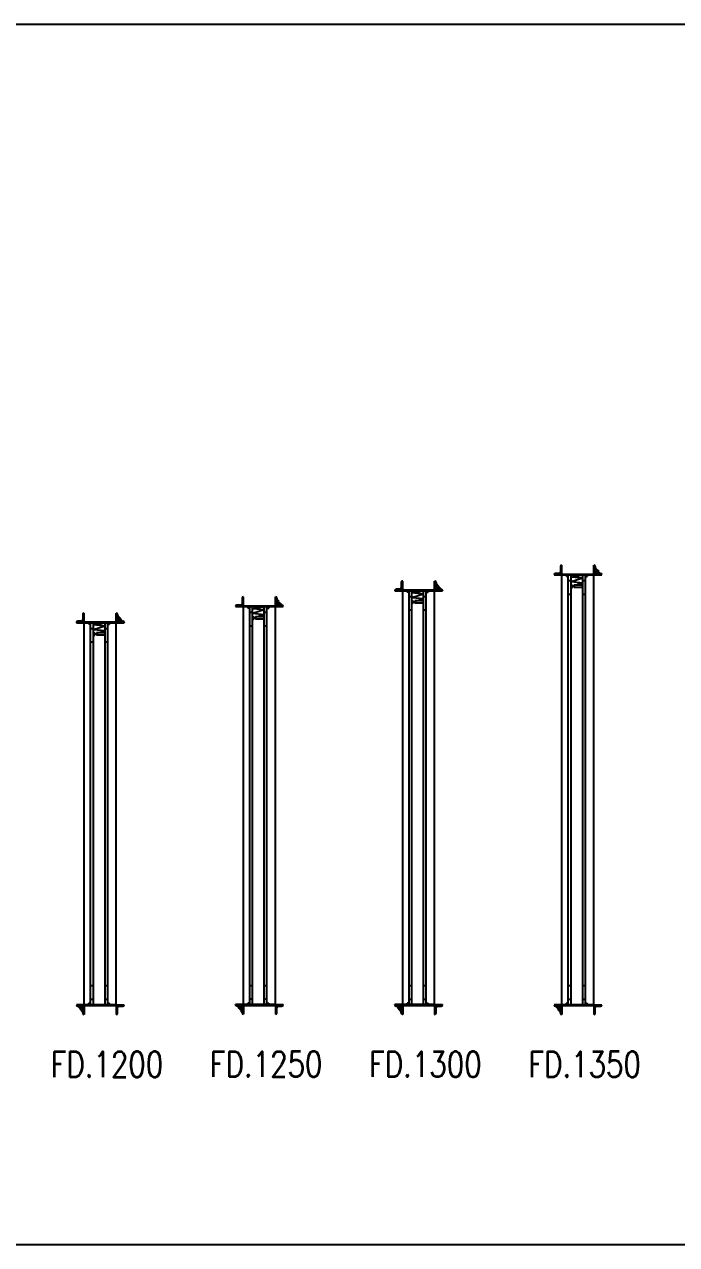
# Model space of a CAD drawing. Extents: x 462150 to 608263, y 35809 to 85242.
# Drawn here: x 493884 to 495932, y 71739 to 75572 of the extents above; entities that cross this region are included whole.
import ezdxf

# ---------------------------------------------------------------- set-up
doc = ezdxf.new("R2010")
doc.units = 0
doc.header["$LTSCALE"] = 500
doc.header["$MEASUREMENT"] = 0
doc.layers.add('AC-FD.', color=241, linetype='Continuous')
doc.layers.add('AC-TEXT', color=7, linetype='Continuous')
doc.styles.add('ROMANS', font='romans.shx', dxfattribs={"width": 0.8, "height": 100})
pattern_1 = [(315, (21194.38208572974, -103490.3835309405), (2.166381069811726, 2.166381069811724), [])]
pattern_2 = [(225, (-177025.4005337946, 117432.7646423822), (-1.171976644324376, 1.171976644324376), [])]
pattern_3 = [(315, (177025.4005337946, 117432.7646423822), (1.171976644324376, 1.171976644324376), [])]

# ---------------------------------------------------------------- blocks, each defined once
blk = doc.blocks.new('FD1200')
h = blk.add_hatch()
h.set_pattern_fill('ANSI31', color=256, scale=13.25940212150434, angle=89.99999999999999, style=0)
h.set_pattern_definition([(45, (177025.4005337946, -116232.7646423823), (1.171976644324376, -1.171976644324376), [])])
edge = h.paths.add_edge_path()
edge.add_arc((-70.76650232222164, 1200.476970988617), 4.162597851494696, 450, 540, ccw=False)
edge.add_line((-50.01961132205906, 1199.999999999985), (-74.92910017370014, 1199.999999999971))
edge.add_line((-58.8217605064856, 1204.639568840081), (-70.76650232222164, 1204.639568840081))
edge.add_line((-74.92910017370014, 1200.476970988617), (-74.92910017370014, 1199.999999999971))
edge.add_line((-50.01959381491179, 1199.999999999971), (-50.01959381491179, 1230.515708706749))
edge.add_line((-54.65916265494889, 1226.380527991263), (-54.65916265494889, 1208.802166691559))
edge.add_arc((-58.8217605064856, 1208.802166691559), 4.162597851494696, 270, 360, ccw=False)
edge.add_arc((-50.49656480352861, 1226.380527991321), 4.162597851494696, 450, 540, ccw=False)
h = blk.add_hatch()
h.set_pattern_fill('ANSI31', color=256, scale=13.25940212150434, angle=89.99999999999999, style=0)
h.set_pattern_definition([(135, (-177025.4005337946, -116232.7646423823), (-1.171976644324376, -1.171976644324376), [])])
edge = h.paths.add_edge_path()
edge.add_arc((70.76650232216343, 1200.476970988617), 4.162597851494696, 0, 90)
edge.add_line((50.01961132200086, 1199.999999999985), (74.92910017364191, 1199.999999999971))
edge.add_line((58.82176050642738, 1204.639568840081), (70.76650232216343, 1204.639568840081))
edge.add_line((74.92910017364191, 1200.476970988617), (74.92910017364191, 1199.999999999971))
edge.add_line((50.01959381485359, 1199.999999999971), (50.01959381485359, 1230.515708706749))
edge.add_line((54.65916265489068, 1226.380527991263), (54.65916265489068, 1208.802166691559))
edge.add_arc((58.82176050642738, 1208.802166691559), 4.162597851494696, 180, 270)
edge.add_arc((50.49656480347039, 1226.380527991321), 4.162597851494696, 0, 90)
h = blk.add_hatch()
h.set_pattern_fill('ANSI31', color=256, scale=24.50980392156863, angle=-90.00000000000001, style=0)
h.set_pattern_definition([(45, (21194.38208572974, 104690.3835309405), (2.166381069811726, -2.166381069811724), [])])
h.paths.add_polyline_path([(50.01959381485359, 1202.450980392197), (50.01961132200086, 1199.999999999985), (-48.01957534020765, 1199.999999999985), (-48.01959381491179, 1202.450980392197)])
h = blk.add_hatch()
h.set_pattern_fill('ANSI31', color=256, scale=13.25940212150434, angle=89.99999999999999, style=0)
h.set_pattern_definition(pattern_3)
edge = h.paths.add_edge_path()
edge.add_arc((-70.76650232222164, -0.4769709886750207), 4.162597851494696, -180, -90)
edge.add_line((-50.01961132205906, -4.36557e-11), (-74.92910017370014, -2.91038e-11))
edge.add_line((-58.8217605064856, -4.639568840138963), (-70.76650232222164, -4.639568840138963))
edge.add_line((-74.92910017370014, -0.4769709886750207), (-74.92910017370014, -2.910377494558247e-11))
edge.add_line((-50.01959381491179, -2.91038e-11), (-50.01959381491179, -30.51570870680734))
edge.add_line((-54.65916265494889, -26.38052799132129), (-54.65916265494889, -8.802166691617458))
edge.add_arc((-58.8217605064856, -8.802166691617456), 4.162597851494696, 0, 90)
edge.add_arc((-50.49656480352861, -26.3805279913795), 4.162597851494696, -180, -90)
h = blk.add_hatch()
h.set_pattern_fill('ANSI31', color=256, scale=24.50980392156863, angle=-90.00000000000001, style=0)
h.set_pattern_definition(pattern_1)
h.paths.add_polyline_path([(50.01959381485359, -2.450980392226483), (50.01961132200086, -1.45519e-11), (-48.01957534020765, -1.45519e-11), (-48.01959381491179, -2.450980392226483)])
h = blk.add_hatch()
h.set_pattern_fill('ANSI31', color=256, scale=13.25940212150434, angle=89.99999999999999, style=0)
h.set_pattern_definition(pattern_2)
edge = h.paths.add_edge_path()
edge.add_arc((70.76650232216343, -0.4769709886750207), 4.162597851494696, 270, 360, ccw=False)
edge.add_line((50.01961132200086, -4.36557e-11), (74.92910017364191, -2.91038e-11))
edge.add_line((58.82176050642738, -4.639568840138963), (70.76650232216343, -4.639568840138963))
edge.add_line((74.92910017364191, -0.4769709886750207), (74.92910017364191, -2.910377494558247e-11))
edge.add_line((50.01959381485359, -2.91038e-11), (50.01959381485359, -30.51570870680734))
edge.add_line((54.65916265489068, -26.38052799132129), (54.65916265489068, -8.802166691617458))
edge.add_arc((58.82176050642738, -8.802166691617456), 4.162597851494696, 90, 180, ccw=False)
edge.add_arc((50.49656480347039, -26.3805279913795), 4.162597851494696, 270, 360, ccw=False)
for p, q in [((-50.01959381491179, 1230.543125842785), (-50.49656480344129, 1230.543125842785)), ((-50.01959381491179, 1199.999999999971), (-50.01959381491179, 1230.515708706749)), ((50.01959381485359, 1230.543125842785), (50.49656480341218, 1230.543125842785)), ((50.01959381485359, 1199.999999999971), (50.01959381485359, 1230.515708706749)), ((-74.92910017370014, 1200.476970988617), (-74.92910017370014, 1199.999999999971)), ((-74.92910017372924, 1200.000000000073), (50.01961132322321, 1199.999822073572)), ((-50.01959381491179, 1199.999999999971), (-74.92910017370014, 1199.999999999971)), ((-58.8217605064856, 1204.639568840081), (-70.76650232222164, 1204.639568840081)), ((-54.65916265494889, 1226.380527991263), (-54.65916265494889, 1208.802166691559)), ((-50.01959381491179, 1202.450980392183), (50.01959381485359, 1202.450980392197)), ((-50.01959381491179, 1202.450980392197), (-50.01957534020767, 1199.999999999971)), ((-50.01959381491179, 1200.000000000029), (-50.01959381491179, 1202.450980392226)), ((-50.01959381491179, -2.91038e-11), (-50.01959381491179, 1199.999999999971)), ((-36.11565319943475, 1200.000000000058), (-36.11565319943475, 1195.316626425978)), ((-30.17899491707794, 1195.316626425978), (-36.11565319943475, 1195.316626425978)), ((-30.17899491707794, -2.91038e-11), (-30.17899491707794, 1199.999999999971)), ((-21.60491200257093, -2.91038e-11), (-21.60491200257093, 1199.999999999971)), ((-21.60491200257093, 1193.074722644989), (15.0722191510722, 1199.999999999971)), ((15.0722191510722, 1189.449361135848), (-21.60491200257093, 1193.074722644989)), ((15.0722191510722, 1189.449361135848), (-21.60491200257093, 1178.041798533391)), ((15.07221915101399, -2.91038e-11), (15.0722191510722, 1199.999999999971)), ((23.64630206563743, -2.91038e-11), (23.64630206563743, 1199.999999999971)), ((23.64630206563743, 1195.316626425978), (29.58296034802334, 1195.316626425978)), ((29.58296034802334, 1200.000000000058), (29.58296034802334, 1195.316626425978)), ((50.01959381485359, 1202.450980392197), (50.01961132200086, 1199.999999999971)), ((50.01959381485359, -2.91038e-11), (50.01959381485359, 1199.999999999971)), ((50.01961132200086, 1199.999999999985), (74.92910017364191, 1199.999999999971)), ((54.65916265489068, 1226.380527991263), (54.65916265489068, 1208.802166691559)), ((58.82176050642738, 1204.639568840081), (70.76650232216343, 1204.639568840081)), ((74.92910017364191, 1200.476970988617), (74.92910017364191, 1199.999999999971)), ((-30.17899491707794, 1182.462658472534), (-21.60491200257093, 1182.462658472534)), ((15.0722191510722, 1174.41643702425), (-21.60491200257093, 1178.041798533391)), ((-21.60491200257093, 1167.95733956591), (-17.28810472774785, 1167.95733956591)), ((-21.60491200257093, 1160.900566325959), (-17.28810472774785, 1160.900566325959)), ((15.0722191510722, 1174.41643702425), (-17.28810472774785, 1164.428952945935)), ((-17.28810472774785, 1167.95733956591), (-17.28810472774785, 1160.900566325959)), ((-12.19224223977653, 1164.428952945935), (-17.28810472774785, 1164.428952945935)), ((15.0722191510722, 1167.957339565895), (-12.19224223977653, 1167.95733956591)), ((-12.19224223977653, 1167.95733956591), (-12.19224223974743, 1160.900566325959)), ((15.0722191510722, 1160.900566325959), (-12.19224223974743, 1160.900566325959)), ((15.07221915101399, 1182.462658472534), (23.64630206563743, 1182.462658472534)), ((-30.17899491707794, 1139.711825435777), (-21.60491200257093, 1139.711825435777)), ((15.07221915101399, 1139.711825435777), (23.64630206563743, 1139.711825435777)), ((-30.17899491707794, 60.28817456416437), (-21.60491200257093, 60.28817456416437)), ((15.07221915101399, 60.28817456416437), (23.64630206563743, 60.28817456416437)), ((50.01959381488268, 0), (-50.01959381491179, 0)), ((-36.11565319943475, -1.164153e-10), (-36.11565319943475, 4.683373573978316)), ((-30.17899491707794, 4.683373573978316), (-36.11565319943475, 4.683373573978316)), ((-30.17899491707794, 17.53734152742254), (-21.60491200257093, 17.53734152742254)), ((15.07221915101399, 17.53734152742254), (23.64630206563743, 17.53734152742254)), ((23.64630206563743, 4.683373573978316), (29.58296034802334, 4.683373573978316)), ((29.58296034802334, -1.164153e-10), (29.58296034802334, 4.683373573978316)), ((-74.92910017370014, -0.4769709886750207), (-74.92910017370014, -2.91038e-11)), ((-50.01959381491179, -2.91038e-11), (-74.92910017370014, -2.91038e-11)), ((-58.8217605064856, -4.639568840138963), (-70.76650232222164, -4.639568840138963)), ((-54.65916265494889, -26.38052799132129), (-54.65916265494889, -8.802166691617456)), ((-50.01959381491179, -30.54312584284344), (-50.49656480344129, -30.54312584284344)), ((-50.01959381491179, -2.450980392241035), (-50.01957534020767, -2.91038e-11)), ((-50.01959381491179, -8.73115e-11), (-50.01959381491179, -2.450980392270139)), ((-50.01959381491179, -2.91038e-11), (-50.01959381491179, -30.51570870680734)), ((-50.01959381491179, -2.450980392211931), (50.01959381485359, -2.450980392241035)), ((50.01959381485359, -2.450980392241035), (50.01961132200086, -2.91038e-11)), ((50.01959381485359, -2.91038e-11), (50.01959381485359, -30.51570870680734)), ((50.01959381485359, -30.54312584284344), (50.49656480341218, -30.54312584284344)), ((50.01961132200086, -4.36557e-11), (74.92910017364191, -2.91038e-11)), ((54.65916265489068, -26.38052799132129), (54.65916265489068, -8.802166691617456)), ((58.82176050642738, -4.639568840138963), (70.76650232216343, -4.639568840138963)), ((74.92910017364191, -0.4769709886750207), (74.92910017364191, -2.91038e-11))]:
    blk.add_line(p, q)
for centre, start, end in [((-50.49656480344129, 1226.380527991321), 90, 180), ((50.49656480347039, 1226.380527991321), 0, 90), ((-70.76650232222164, 1200.476970988617), 90, 180), ((-58.82176050642738, 1208.802166691559), 270, 0), ((58.82176050642738, 1208.802166691559), 180, 270), ((70.76650232216343, 1200.476970988617), 0, 90), ((-70.76650232222164, -0.4769709886750207), 180, 270), ((-58.82176050642738, -8.802166691617456), 0, 90), ((-50.49656480344129, -26.3805279913795), 180, 270), ((50.49656480347039, -26.3805279913795), 270, 0), ((58.82176050642738, -8.802166691617456), 90, 180), ((70.76650232216343, -0.4769709886750207), 270, 0)]:
    blk.add_arc(centre, 4.162597851494696, start, end)
blk = doc.blocks.new('FD1250')
h = blk.add_hatch()
h.set_pattern_fill('ANSI31', color=256, scale=13.25940212150434, angle=89.99999999999999, style=0)
h.set_pattern_definition([(45, (177025.4005337946, -116182.7646423823), (1.171976644324376, -1.171976644324376), [])])
edge = h.paths.add_edge_path()
edge.add_arc((-70.76650232222164, 1250.476970988617), 4.162597851494696, 450, 540, ccw=False)
edge.add_line((-50.01961132205906, 1249.999999999985), (-74.92910017370014, 1249.999999999971))
edge.add_line((-58.8217605064856, 1254.639568840081), (-70.76650232222164, 1254.639568840081))
edge.add_line((-74.92910017370014, 1250.476970988617), (-74.92910017370014, 1249.999999999971))
edge.add_line((-50.01959381491179, 1249.999999999971), (-50.01959381491179, 1280.515708706749))
edge.add_line((-54.65916265494889, 1276.380527991263), (-54.65916265494889, 1258.802166691559))
edge.add_arc((-58.8217605064856, 1258.802166691559), 4.162597851494696, 270, 360, ccw=False)
edge.add_arc((-50.49656480352861, 1276.380527991321), 4.162597851494696, 450, 540, ccw=False)
h = blk.add_hatch()
h.set_pattern_fill('ANSI31', color=256, scale=13.25940212150434, angle=89.99999999999999, style=0)
h.set_pattern_definition([(135, (-177025.4005337946, -116182.7646423823), (-1.171976644324376, -1.171976644324376), [])])
edge = h.paths.add_edge_path()
edge.add_arc((70.76650232216343, 1250.476970988617), 4.162597851494696, 0, 90)
edge.add_line((50.01961132200086, 1249.999999999985), (74.92910017364191, 1249.999999999971))
edge.add_line((58.82176050642738, 1254.639568840081), (70.76650232216343, 1254.639568840081))
edge.add_line((74.92910017364191, 1250.476970988617), (74.92910017364191, 1249.999999999971))
edge.add_line((50.01959381485359, 1249.999999999971), (50.01959381485359, 1280.515708706749))
edge.add_line((54.65916265489068, 1276.380527991263), (54.65916265489068, 1258.802166691559))
edge.add_arc((58.82176050642738, 1258.802166691559), 4.162597851494696, 180, 270)
edge.add_arc((50.49656480347039, 1276.380527991321), 4.162597851494696, 0, 90)
h = blk.add_hatch()
h.set_pattern_fill('ANSI31', color=256, scale=24.50980392156863, angle=-90.00000000000001, style=0)
h.set_pattern_definition([(45, (21194.38208572974, 104740.3835309405), (2.166381069811726, -2.166381069811724), [])])
h.paths.add_polyline_path([(50.01959381485359, 1252.450980392197), (50.01961132200086, 1249.999999999985), (-48.01957534020765, 1249.999999999985), (-48.01959381491179, 1252.450980392197)])
h = blk.add_hatch()
h.set_pattern_fill('ANSI31', color=256, scale=13.25940212150434, angle=89.99999999999999, style=0)
h.set_pattern_definition(pattern_3)
edge = h.paths.add_edge_path()
edge.add_arc((-70.76650232222164, -0.4769709886750207), 4.162597851494696, -180, -90)
edge.add_line((-50.01961132205906, -4.36557e-11), (-74.92910017370014, -2.91038e-11))
edge.add_line((-58.8217605064856, -4.639568840138963), (-70.76650232222164, -4.639568840138963))
edge.add_line((-74.92910017370014, -0.4769709886750207), (-74.92910017370014, -2.910377494558247e-11))
edge.add_line((-50.01959381491179, -2.91038e-11), (-50.01959381491179, -30.51570870680734))
edge.add_line((-54.65916265494889, -26.38052799132129), (-54.65916265494889, -8.802166691617458))
edge.add_arc((-58.8217605064856, -8.802166691617456), 4.162597851494696, 0, 90)
edge.add_arc((-50.49656480352861, -26.3805279913795), 4.162597851494696, -180, -90)
h = blk.add_hatch()
h.set_pattern_fill('ANSI31', color=256, scale=24.50980392156863, angle=-90.00000000000001, style=0)
h.set_pattern_definition(pattern_1)
h.paths.add_polyline_path([(50.01959381485359, -2.450980392226483), (50.01961132200086, -1.45519e-11), (-48.01957534020765, -1.45519e-11), (-48.01959381491179, -2.450980392226483)])
h = blk.add_hatch()
h.set_pattern_fill('ANSI31', color=256, scale=13.25940212150434, angle=89.99999999999999, style=0)
h.set_pattern_definition(pattern_2)
edge = h.paths.add_edge_path()
edge.add_arc((70.76650232216343, -0.4769709886750207), 4.162597851494696, 270, 360, ccw=False)
edge.add_line((50.01961132200086, -4.36557e-11), (74.92910017364191, -2.91038e-11))
edge.add_line((58.82176050642738, -4.639568840138963), (70.76650232216343, -4.639568840138963))
edge.add_line((74.92910017364191, -0.4769709886750207), (74.92910017364191, -2.910377494558247e-11))
edge.add_line((50.01959381485359, -2.91038e-11), (50.01959381485359, -30.51570870680734))
edge.add_line((54.65916265489068, -26.38052799132129), (54.65916265489068, -8.802166691617458))
edge.add_arc((58.82176050642738, -8.802166691617456), 4.162597851494696, 90, 180, ccw=False)
edge.add_arc((50.49656480347039, -26.3805279913795), 4.162597851494696, 270, 360, ccw=False)
for p, q in [((-54.65916265494889, 1276.380527991263), (-54.65916265494889, 1258.802166691559)), ((-50.01959381491179, 1280.543125842785), (-50.49656480344129, 1280.543125842785)), ((-50.01959381491179, 1249.999999999971), (-50.01959381491179, 1280.515708706749)), ((50.01959381485359, 1280.543125842785), (50.49656480341218, 1280.543125842785)), ((50.01959381485359, 1249.999999999971), (50.01959381485359, 1280.515708706749)), ((54.65916265489068, 1276.380527991263), (54.65916265489068, 1258.802166691559)), ((-74.92910017370014, 1250.476970988617), (-74.92910017370014, 1249.999999999971)), ((-74.92910017372924, 1250.000000000073), (50.01961132322321, 1249.999822073572)), ((-50.01959381491179, 1249.999999999971), (-74.92910017370014, 1249.999999999971)), ((-58.8217605064856, 1254.639568840081), (-70.76650232222164, 1254.639568840081)), ((-50.01959381491179, 1252.450980392183), (50.01959381485359, 1252.450980392197)), ((-50.01959381491179, 1252.450980392197), (-50.01957534020767, 1249.999999999971)), ((-50.01959381491179, 1250.000000000029), (-50.01959381491179, 1252.450980392226)), ((-50.01959381491179, -2.91038e-11), (-50.01959381491179, 1249.999999999971)), ((-36.11565319943475, 1250.000000000058), (-36.11565319943475, 1245.316626425978)), ((-30.17899491707794, 1245.316626425978), (-36.11565319943475, 1245.316626425978)), ((-30.17899491707794, -2.91038e-11), (-30.17899491707794, 1249.999999999971)), ((-30.17899491707794, 1232.462658472534), (-21.60491200257093, 1232.462658472534)), ((-21.60491200257093, -2.91038e-11), (-21.60491200257093, 1249.999999999971)), ((-21.60491200257093, 1243.074722644989), (15.0722191510722, 1249.999999999971)), ((15.0722191510722, 1239.449361135848), (-21.60491200257093, 1243.074722644989)), ((15.0722191510722, 1239.449361135848), (-21.60491200257093, 1228.041798533391)), ((15.0722191510722, 1224.41643702425), (-21.60491200257093, 1228.041798533391)), ((15.07221915101399, -2.91038e-11), (15.0722191510722, 1249.999999999971)), ((15.07221915101399, 1232.462658472534), (23.64630206563743, 1232.462658472534)), ((23.64630206563743, -2.91038e-11), (23.64630206563743, 1249.999999999971)), ((23.64630206563743, 1245.316626425978), (29.58296034802334, 1245.316626425978)), ((29.58296034802334, 1250.000000000058), (29.58296034802334, 1245.316626425978)), ((50.01959381485359, 1252.450980392197), (50.01961132200086, 1249.999999999971)), ((50.01959381485359, -2.91038e-11), (50.01959381485359, 1249.999999999971)), ((50.01961132200086, 1249.999999999985), (74.92910017364191, 1249.999999999971)), ((58.82176050642738, 1254.639568840081), (70.76650232216343, 1254.639568840081)), ((74.92910017364191, 1250.476970988617), (74.92910017364191, 1249.999999999971)), ((-30.17899491707794, 1189.711825435777), (-21.60491200257093, 1189.711825435777)), ((-21.60491200257093, 1217.95733956591), (-17.28810472774785, 1217.95733956591)), ((-21.60491200257093, 1210.900566325959), (-17.28810472774785, 1210.900566325959)), ((15.0722191510722, 1224.41643702425), (-17.28810472774785, 1214.428952945935)), ((-17.28810472774785, 1217.95733956591), (-17.28810472774785, 1210.900566325959)), ((-12.19224223977653, 1214.428952945935), (-17.28810472774785, 1214.428952945935)), ((-12.19224223977653, 1217.95733956591), (-12.19224223974743, 1210.900566325959)), ((15.0722191510722, 1217.957339565895), (-12.19224223977653, 1217.95733956591)), ((15.0722191510722, 1210.900566325959), (-12.19224223974743, 1210.900566325959)), ((15.07221915101399, 1189.711825435777), (23.64630206563743, 1189.711825435777)), ((-30.17899491707794, 60.28817456416437), (-21.60491200257093, 60.28817456416437)), ((15.07221915101399, 60.28817456416437), (23.64630206563743, 60.28817456416437)), ((50.01959381488268, 0), (-50.01959381491179, 0)), ((-36.11565319943475, -1.164153e-10), (-36.11565319943475, 4.683373573978316)), ((-30.17899491707794, 4.683373573978316), (-36.11565319943475, 4.683373573978316)), ((-30.17899491707794, 17.53734152742254), (-21.60491200257093, 17.53734152742254)), ((15.07221915101399, 17.53734152742254), (23.64630206563743, 17.53734152742254)), ((23.64630206563743, 4.683373573978316), (29.58296034802334, 4.683373573978316)), ((29.58296034802334, -1.164153e-10), (29.58296034802334, 4.683373573978316)), ((-74.92910017370014, -0.4769709886750207), (-74.92910017370014, -2.91038e-11)), ((-50.01959381491179, -2.91038e-11), (-74.92910017370014, -2.91038e-11)), ((-58.8217605064856, -4.639568840138963), (-70.76650232222164, -4.639568840138963)), ((-54.65916265494889, -26.38052799132129), (-54.65916265494889, -8.802166691617456)), ((-50.01959381491179, -30.54312584284344), (-50.49656480344129, -30.54312584284344)), ((-50.01959381491179, -2.450980392241035), (-50.01957534020767, -2.91038e-11)), ((-50.01959381491179, -8.73115e-11), (-50.01959381491179, -2.450980392270139)), ((-50.01959381491179, -2.91038e-11), (-50.01959381491179, -30.51570870680734)), ((-50.01959381491179, -2.450980392211931), (50.01959381485359, -2.450980392241035)), ((50.01959381485359, -2.450980392241035), (50.01961132200086, -2.91038e-11)), ((50.01959381485359, -2.91038e-11), (50.01959381485359, -30.51570870680734)), ((50.01959381485359, -30.54312584284344), (50.49656480341218, -30.54312584284344)), ((50.01961132200086, -4.36557e-11), (74.92910017364191, -2.91038e-11)), ((54.65916265489068, -26.38052799132129), (54.65916265489068, -8.802166691617456)), ((58.82176050642738, -4.639568840138963), (70.76650232216343, -4.639568840138963)), ((74.92910017364191, -0.4769709886750207), (74.92910017364191, -2.91038e-11))]:
    blk.add_line(p, q)
for centre, start, end in [((-50.49656480344129, 1276.380527991321), 90, 180), ((50.49656480347039, 1276.380527991321), 0, 90), ((-70.76650232222164, 1250.476970988617), 90, 180), ((-58.82176050642738, 1258.802166691559), 270, 0), ((58.82176050642738, 1258.802166691559), 180, 270), ((70.76650232216343, 1250.476970988617), 0, 90), ((-70.76650232222164, -0.4769709886750207), 180, 270), ((-58.82176050642738, -8.802166691617456), 0, 90), ((-50.49656480344129, -26.3805279913795), 180, 270), ((50.49656480347039, -26.3805279913795), 270, 0), ((58.82176050642738, -8.802166691617456), 90, 180), ((70.76650232216343, -0.4769709886750207), 270, 0)]:
    blk.add_arc(centre, 4.162597851494696, start, end)
blk = doc.blocks.new('FD1300')
h = blk.add_hatch()
h.set_pattern_fill('ANSI31', color=256, scale=13.25940212150434, angle=89.99999999999999, style=0)
h.set_pattern_definition([(45, (177025.4005337946, -116132.7646423823), (1.171976644324376, -1.171976644324376), [])])
edge = h.paths.add_edge_path()
edge.add_arc((-70.76650232222164, 1300.476970988617), 4.162597851494696, 450, 540, ccw=False)
edge.add_line((-50.01961132205906, 1299.999999999985), (-74.92910017370014, 1299.999999999971))
edge.add_line((-58.8217605064856, 1304.63956884008), (-70.76650232222164, 1304.63956884008))
edge.add_line((-74.92910017370014, 1300.476970988617), (-74.92910017370014, 1299.999999999971))
edge.add_line((-50.01959381491179, 1299.999999999971), (-50.01959381491179, 1330.515708706749))
edge.add_line((-54.65916265494889, 1326.380527991263), (-54.65916265494889, 1308.802166691559))
edge.add_arc((-58.8217605064856, 1308.802166691559), 4.162597851494696, 270, 360, ccw=False)
edge.add_arc((-50.49656480352861, 1326.380527991321), 4.162597851494696, 450, 540, ccw=False)
h = blk.add_hatch()
h.set_pattern_fill('ANSI31', color=256, scale=13.25940212150434, angle=89.99999999999999, style=0)
h.set_pattern_definition([(135, (-177025.4005337946, -116132.7646423823), (-1.171976644324376, -1.171976644324376), [])])
edge = h.paths.add_edge_path()
edge.add_arc((70.76650232216343, 1300.476970988617), 4.162597851494696, 0, 90)
edge.add_line((50.01961132200086, 1299.999999999985), (74.92910017364191, 1299.999999999971))
edge.add_line((58.82176050642738, 1304.63956884008), (70.76650232216343, 1304.63956884008))
edge.add_line((74.92910017364191, 1300.476970988617), (74.92910017364191, 1299.999999999971))
edge.add_line((50.01959381485359, 1299.999999999971), (50.01959381485359, 1330.515708706749))
edge.add_line((54.65916265489068, 1326.380527991263), (54.65916265489068, 1308.802166691559))
edge.add_arc((58.82176050642738, 1308.802166691559), 4.162597851494696, 180, 270)
edge.add_arc((50.49656480347039, 1326.380527991321), 4.162597851494696, 0, 90)
h = blk.add_hatch()
h.set_pattern_fill('ANSI31', color=256, scale=24.50980392156863, angle=-90.00000000000001, style=0)
h.set_pattern_definition([(45, (21194.38208572974, 104790.3835309405), (2.166381069811726, -2.166381069811724), [])])
h.paths.add_polyline_path([(50.01959381485359, 1302.450980392197), (50.01961132200086, 1299.999999999985), (-48.01957534020765, 1299.999999999985), (-48.01959381491179, 1302.450980392197)])
h = blk.add_hatch()
h.set_pattern_fill('ANSI31', color=256, scale=13.25940212150434, angle=89.99999999999999, style=0)
h.set_pattern_definition(pattern_3)
edge = h.paths.add_edge_path()
edge.add_arc((-70.76650232222164, -0.4769709886750207), 4.162597851494696, -180, -90)
edge.add_line((-50.01961132205906, -4.36557e-11), (-74.92910017370014, -2.91038e-11))
edge.add_line((-58.8217605064856, -4.639568840138963), (-70.76650232222164, -4.639568840138963))
edge.add_line((-74.92910017370014, -0.4769709886750207), (-74.92910017370014, -2.910377494558247e-11))
edge.add_line((-50.01959381491179, -2.91038e-11), (-50.01959381491179, -30.51570870680734))
edge.add_line((-54.65916265494889, -26.38052799132129), (-54.65916265494889, -8.802166691617458))
edge.add_arc((-58.8217605064856, -8.802166691617456), 4.162597851494696, 0, 90)
edge.add_arc((-50.49656480352861, -26.3805279913795), 4.162597851494696, -180, -90)
h = blk.add_hatch()
h.set_pattern_fill('ANSI31', color=256, scale=24.50980392156863, angle=-90.00000000000001, style=0)
h.set_pattern_definition(pattern_1)
h.paths.add_polyline_path([(50.01959381485359, -2.450980392226483), (50.01961132200086, -1.45519e-11), (-48.01957534020765, -1.45519e-11), (-48.01959381491179, -2.450980392226483)])
h = blk.add_hatch()
h.set_pattern_fill('ANSI31', color=256, scale=13.25940212150434, angle=89.99999999999999, style=0)
h.set_pattern_definition(pattern_2)
edge = h.paths.add_edge_path()
edge.add_arc((70.76650232216343, -0.4769709886750207), 4.162597851494696, 270, 360, ccw=False)
edge.add_line((50.01961132200086, -4.36557e-11), (74.92910017364191, -2.91038e-11))
edge.add_line((58.82176050642738, -4.639568840138963), (70.76650232216343, -4.639568840138963))
edge.add_line((74.92910017364191, -0.4769709886750207), (74.92910017364191, -2.910377494558247e-11))
edge.add_line((50.01959381485359, -2.91038e-11), (50.01959381485359, -30.51570870680734))
edge.add_line((54.65916265489068, -26.38052799132129), (54.65916265489068, -8.802166691617458))
edge.add_arc((58.82176050642738, -8.802166691617456), 4.162597851494696, 90, 180, ccw=False)
edge.add_arc((50.49656480347039, -26.3805279913795), 4.162597851494696, 270, 360, ccw=False)
for p, q in [((-58.8217605064856, 1304.63956884008), (-70.76650232222164, 1304.63956884008)), ((-54.65916265494889, 1326.380527991263), (-54.65916265494889, 1308.802166691559)), ((-50.01959381491179, 1330.543125842785), (-50.49656480344129, 1330.543125842785)), ((-50.01959381491179, 1299.999999999971), (-50.01959381491179, 1330.515708706749)), ((50.01959381485359, 1330.543125842785), (50.49656480341218, 1330.543125842785)), ((50.01959381485359, 1299.999999999971), (50.01959381485359, 1330.515708706749)), ((54.65916265489068, 1326.380527991263), (54.65916265489068, 1308.802166691559)), ((58.82176050642738, 1304.63956884008), (70.76650232216343, 1304.63956884008)), ((-74.92910017370014, 1300.476970988617), (-74.92910017370014, 1299.999999999971)), ((-74.92910017372924, 1300.000000000073), (50.01961132322321, 1299.999822073572)), ((-50.01959381491179, 1299.999999999971), (-74.92910017370014, 1299.999999999971)), ((-50.01959381491179, 1302.450980392183), (50.01959381485359, 1302.450980392197)), ((-50.01959381491179, 1302.450980392197), (-50.01957534020767, 1299.999999999971)), ((-50.01959381491179, 1300.000000000029), (-50.01959381491179, 1302.450980392226)), ((-50.01959381491179, -2.91038e-11), (-50.01959381491179, 1299.999999999971)), ((-36.11565319943475, 1300.000000000058), (-36.11565319943475, 1295.316626425978)), ((-30.17899491707794, 1295.316626425978), (-36.11565319943475, 1295.316626425978)), ((-30.17899491707794, -2.91038e-11), (-30.17899491707794, 1299.999999999971)), ((-30.17899491707794, 1282.462658472534), (-21.60491200257093, 1282.462658472534)), ((-21.60491200257093, -2.91038e-11), (-21.60491200257093, 1299.999999999971)), ((-21.60491200257093, 1293.074722644989), (15.0722191510722, 1299.999999999971)), ((15.0722191510722, 1289.449361135848), (-21.60491200257093, 1293.074722644989)), ((15.0722191510722, 1289.449361135848), (-21.60491200257093, 1278.041798533391)), ((15.0722191510722, 1274.416437024251), (-21.60491200257093, 1278.041798533391)), ((-21.60491200257093, 1267.95733956591), (-17.28810472774785, 1267.95733956591)), ((15.0722191510722, 1274.416437024251), (-17.28810472774785, 1264.428952945935)), ((-17.28810472774785, 1267.95733956591), (-17.28810472774785, 1260.900566325959)), ((-12.19224223977653, 1267.95733956591), (-12.19224223974743, 1260.900566325959)), ((15.0722191510722, 1267.957339565895), (-12.19224223977653, 1267.95733956591)), ((15.07221915101399, -2.91038e-11), (15.0722191510722, 1299.999999999971)), ((15.07221915101399, 1282.462658472534), (23.64630206563743, 1282.462658472534)), ((23.64630206563743, -2.91038e-11), (23.64630206563743, 1299.999999999971)), ((23.64630206563743, 1295.316626425978), (29.58296034802334, 1295.316626425978)), ((29.58296034802334, 1300.000000000058), (29.58296034802334, 1295.316626425978)), ((50.01959381485359, 1302.450980392197), (50.01961132200086, 1299.999999999971)), ((50.01959381485359, -2.91038e-11), (50.01959381485359, 1299.999999999971)), ((50.01961132200086, 1299.999999999985), (74.92910017364191, 1299.999999999971)), ((74.92910017364191, 1300.476970988617), (74.92910017364191, 1299.999999999971)), ((-30.17899491707794, 1239.711825435777), (-21.60491200257093, 1239.711825435777)), ((-21.60491200257093, 1260.900566325959), (-17.28810472774785, 1260.900566325959)), ((-12.19224223977653, 1264.428952945935), (-17.28810472774785, 1264.428952945935)), ((15.0722191510722, 1260.900566325959), (-12.19224223974743, 1260.900566325959)), ((15.07221915101399, 1239.711825435777), (23.64630206563743, 1239.711825435777)), ((-30.17899491707794, 60.28817456416437), (-21.60491200257093, 60.28817456416437)), ((15.07221915101399, 60.28817456416437), (23.64630206563743, 60.28817456416437)), ((50.01959381488268, 0), (-50.01959381491179, 0)), ((-36.11565319943475, -1.164153e-10), (-36.11565319943475, 4.683373573978316)), ((-30.17899491707794, 4.683373573978316), (-36.11565319943475, 4.683373573978316)), ((-30.17899491707794, 17.53734152742254), (-21.60491200257093, 17.53734152742254)), ((15.07221915101399, 17.53734152742254), (23.64630206563743, 17.53734152742254)), ((23.64630206563743, 4.683373573978316), (29.58296034802334, 4.683373573978316)), ((29.58296034802334, -1.164153e-10), (29.58296034802334, 4.683373573978316)), ((-74.92910017370014, -0.4769709886750207), (-74.92910017370014, -2.91038e-11)), ((-50.01959381491179, -2.91038e-11), (-74.92910017370014, -2.91038e-11)), ((-58.8217605064856, -4.639568840138963), (-70.76650232222164, -4.639568840138963)), ((-54.65916265494889, -26.38052799132129), (-54.65916265494889, -8.802166691617456)), ((-50.01959381491179, -30.54312584284344), (-50.49656480344129, -30.54312584284344)), ((-50.01959381491179, -2.450980392241035), (-50.01957534020767, -2.91038e-11)), ((-50.01959381491179, -8.73115e-11), (-50.01959381491179, -2.450980392270139)), ((-50.01959381491179, -2.91038e-11), (-50.01959381491179, -30.51570870680734)), ((-50.01959381491179, -2.450980392211931), (50.01959381485359, -2.450980392241035)), ((50.01959381485359, -2.450980392241035), (50.01961132200086, -2.91038e-11)), ((50.01959381485359, -2.91038e-11), (50.01959381485359, -30.51570870680734)), ((50.01959381485359, -30.54312584284344), (50.49656480341218, -30.54312584284344)), ((50.01961132200086, -4.36557e-11), (74.92910017364191, -2.91038e-11)), ((54.65916265489068, -26.38052799132129), (54.65916265489068, -8.802166691617456)), ((58.82176050642738, -4.639568840138963), (70.76650232216343, -4.639568840138963)), ((74.92910017364191, -0.4769709886750207), (74.92910017364191, -2.91038e-11))]:
    blk.add_line(p, q)
for centre, start, end in [((-70.76650232222164, 1300.476970988617), 90, 180), ((-58.82176050642738, 1308.802166691559), 270, 0), ((-50.49656480344129, 1326.380527991321), 90, 180), ((50.49656480347039, 1326.380527991321), 0, 90), ((58.82176050642738, 1308.802166691559), 180, 270), ((70.76650232216343, 1300.476970988617), 0, 90), ((-70.76650232222164, -0.4769709886750207), 180, 270), ((-58.82176050642738, -8.802166691617456), 0, 90), ((-50.49656480344129, -26.3805279913795), 180, 270), ((50.49656480347039, -26.3805279913795), 270, 0), ((58.82176050642738, -8.802166691617456), 90, 180), ((70.76650232216343, -0.4769709886750207), 270, 0)]:
    blk.add_arc(centre, 4.162597851494696, start, end)
blk = doc.blocks.new('FD1350')
h = blk.add_hatch()
h.set_pattern_fill('ANSI31', color=256, scale=13.25940212150434, angle=89.99999999999999, style=0)
h.set_pattern_definition([(45, (177025.4005337946, -116082.7646423823), (1.171976644324376, -1.171976644324376), [])])
edge = h.paths.add_edge_path()
edge.add_arc((-70.76650232222164, 1350.476970988617), 4.162597851494696, 450, 540, ccw=False)
edge.add_line((-50.01961132205906, 1349.999999999985), (-74.92910017370014, 1349.999999999971))
edge.add_line((-58.8217605064856, 1354.63956884008), (-70.76650232222164, 1354.63956884008))
edge.add_line((-74.92910017370014, 1350.476970988617), (-74.92910017370014, 1349.999999999971))
edge.add_line((-50.01959381491179, 1349.999999999971), (-50.01959381491179, 1380.515708706749))
edge.add_line((-54.65916265494889, 1376.380527991263), (-54.65916265494889, 1358.802166691559))
edge.add_arc((-58.8217605064856, 1358.802166691559), 4.162597851494696, 270, 360, ccw=False)
edge.add_arc((-50.49656480352861, 1376.380527991321), 4.162597851494696, 450, 540, ccw=False)
h = blk.add_hatch()
h.set_pattern_fill('ANSI31', color=256, scale=13.25940212150434, angle=89.99999999999999, style=0)
h.set_pattern_definition([(135, (-177025.4005337946, -116082.7646423823), (-1.171976644324376, -1.171976644324376), [])])
edge = h.paths.add_edge_path()
edge.add_arc((70.76650232216343, 1350.476970988617), 4.162597851494696, 0, 90)
edge.add_line((50.01961132200086, 1349.999999999985), (74.92910017364191, 1349.999999999971))
edge.add_line((58.82176050642738, 1354.63956884008), (70.76650232216343, 1354.63956884008))
edge.add_line((74.92910017364191, 1350.476970988617), (74.92910017364191, 1349.999999999971))
edge.add_line((50.01959381485359, 1349.999999999971), (50.01959381485359, 1380.515708706749))
edge.add_line((54.65916265489068, 1376.380527991263), (54.65916265489068, 1358.802166691559))
edge.add_arc((58.82176050642738, 1358.802166691559), 4.162597851494696, 180, 270)
edge.add_arc((50.49656480347039, 1376.380527991321), 4.162597851494696, 0, 90)
h = blk.add_hatch()
h.set_pattern_fill('ANSI31', color=256, scale=24.50980392156863, angle=-90.00000000000001, style=0)
h.set_pattern_definition([(45, (21194.38208572974, 104840.3835309405), (2.166381069811726, -2.166381069811724), [])])
h.paths.add_polyline_path([(50.01959381485359, 1352.450980392197), (50.01961132200086, 1349.999999999985), (-48.01957534020765, 1349.999999999985), (-48.01959381491179, 1352.450980392197)])
h = blk.add_hatch()
h.set_pattern_fill('ANSI31', color=256, scale=13.25940212150434, angle=89.99999999999999, style=0)
h.set_pattern_definition(pattern_3)
edge = h.paths.add_edge_path()
edge.add_arc((-70.76650232222164, -0.4769709886750207), 4.162597851494696, -180, -90)
edge.add_line((-50.01961132205906, -4.36557e-11), (-74.92910017370014, -2.91038e-11))
edge.add_line((-58.8217605064856, -4.639568840138963), (-70.76650232222164, -4.639568840138963))
edge.add_line((-74.92910017370014, -0.4769709886750207), (-74.92910017370014, -2.910377494558247e-11))
edge.add_line((-50.01959381491179, -2.91038e-11), (-50.01959381491179, -30.51570870680734))
edge.add_line((-54.65916265494889, -26.38052799132129), (-54.65916265494889, -8.802166691617458))
edge.add_arc((-58.8217605064856, -8.802166691617456), 4.162597851494696, 0, 90)
edge.add_arc((-50.49656480352861, -26.3805279913795), 4.162597851494696, -180, -90)
h = blk.add_hatch()
h.set_pattern_fill('ANSI31', color=256, scale=24.50980392156863, angle=-90.00000000000001, style=0)
h.set_pattern_definition(pattern_1)
h.paths.add_polyline_path([(50.01959381485359, -2.450980392226483), (50.01961132200086, -1.45519e-11), (-48.01957534020765, -1.45519e-11), (-48.01959381491179, -2.450980392226483)])
h = blk.add_hatch()
h.set_pattern_fill('ANSI31', color=256, scale=13.25940212150434, angle=89.99999999999999, style=0)
h.set_pattern_definition(pattern_2)
edge = h.paths.add_edge_path()
edge.add_arc((70.76650232216343, -0.4769709886750207), 4.162597851494696, 270, 360, ccw=False)
edge.add_line((50.01961132200086, -4.36557e-11), (74.92910017364191, -2.91038e-11))
edge.add_line((58.82176050642738, -4.639568840138963), (70.76650232216343, -4.639568840138963))
edge.add_line((74.92910017364191, -0.4769709886750207), (74.92910017364191, -2.910377494558247e-11))
edge.add_line((50.01959381485359, -2.91038e-11), (50.01959381485359, -30.51570870680734))
edge.add_line((54.65916265489068, -26.38052799132129), (54.65916265489068, -8.802166691617458))
edge.add_arc((58.82176050642738, -8.802166691617456), 4.162597851494696, 90, 180, ccw=False)
edge.add_arc((50.49656480347039, -26.3805279913795), 4.162597851494696, 270, 360, ccw=False)
for p, q in [((-50.01959381491179, 1380.543125842785), (-50.49656480344129, 1380.543125842785)), ((-50.01959381491179, 1349.999999999971), (-50.01959381491179, 1380.515708706749)), ((50.01959381485359, 1380.543125842785), (50.49656480341218, 1380.543125842785)), ((50.01959381485359, 1349.999999999971), (50.01959381485359, 1380.515708706749)), ((-74.92910017370014, 1350.476970988617), (-74.92910017370014, 1349.999999999971)), ((-74.92910017372924, 1350.000000000073), (50.01961132322321, 1349.999822073572)), ((-50.01959381491179, 1349.999999999971), (-74.92910017370014, 1349.999999999971)), ((-58.8217605064856, 1354.63956884008), (-70.76650232222164, 1354.63956884008)), ((-54.65916265494889, 1376.380527991263), (-54.65916265494889, 1358.802166691559)), ((-50.01959381491179, 1352.450980392183), (50.01959381485359, 1352.450980392197)), ((-50.01959381491179, 1352.450980392197), (-50.01957534020767, 1349.999999999971)), ((-50.01959381491179, 1350.000000000029), (-50.01959381491179, 1352.450980392226)), ((-50.01959381491179, -2.91038e-11), (-50.01959381491179, 1349.999999999971)), ((-36.11565319943475, 1350.000000000058), (-36.11565319943475, 1345.316626425978)), ((-30.17899491707794, 1345.316626425978), (-36.11565319943475, 1345.316626425978)), ((-30.17899491707794, -2.91038e-11), (-30.17899491707794, 1349.999999999971)), ((-21.60491200257093, -2.91038e-11), (-21.60491200257093, 1349.999999999971)), ((-21.60491200257093, 1343.074722644989), (15.0722191510722, 1349.999999999971)), ((15.0722191510722, 1339.449361135848), (-21.60491200257093, 1343.074722644989)), ((15.07221915101399, -2.91038e-11), (15.0722191510722, 1349.999999999971)), ((23.64630206563743, -2.91038e-11), (23.64630206563743, 1349.999999999971)), ((23.64630206563743, 1345.316626425978), (29.58296034802334, 1345.316626425978)), ((29.58296034802334, 1350.000000000058), (29.58296034802334, 1345.316626425978)), ((50.01959381485359, 1352.450980392197), (50.01961132200086, 1349.999999999971)), ((50.01959381485359, -2.91038e-11), (50.01959381485359, 1349.999999999971)), ((50.01961132200086, 1349.999999999985), (74.92910017364191, 1349.999999999971)), ((54.65916265489068, 1376.380527991263), (54.65916265489068, 1358.802166691559)), ((58.82176050642738, 1354.63956884008), (70.76650232216343, 1354.63956884008)), ((74.92910017364191, 1350.476970988617), (74.92910017364191, 1349.999999999971)), ((-30.17899491707794, 1332.462658472534), (-21.60491200257093, 1332.462658472534)), ((15.0722191510722, 1339.449361135848), (-21.60491200257093, 1328.041798533391)), ((15.0722191510722, 1324.416437024251), (-21.60491200257093, 1328.041798533391)), ((-21.60491200257093, 1317.95733956591), (-17.28810472774785, 1317.95733956591)), ((-21.60491200257093, 1310.900566325959), (-17.28810472774785, 1310.900566325959)), ((15.0722191510722, 1324.416437024251), (-17.28810472774785, 1314.428952945935)), ((-17.28810472774785, 1317.95733956591), (-17.28810472774785, 1310.900566325959)), ((-12.19224223977653, 1314.428952945935), (-17.28810472774785, 1314.428952945935)), ((-12.19224223977653, 1317.95733956591), (-12.19224223974743, 1310.900566325959)), ((15.0722191510722, 1317.957339565895), (-12.19224223977653, 1317.95733956591)), ((15.0722191510722, 1310.900566325959), (-12.19224223974743, 1310.900566325959)), ((15.07221915101399, 1332.462658472534), (23.64630206563743, 1332.462658472534)), ((-30.17899491707794, 1289.711825435777), (-21.60491200257093, 1289.711825435777)), ((15.07221915101399, 1289.711825435777), (23.64630206563743, 1289.711825435777)), ((-30.17899491707794, 60.28817456416437), (-21.60491200257093, 60.28817456416437)), ((15.07221915101399, 60.28817456416437), (23.64630206563743, 60.28817456416437)), ((50.01959381488268, 0), (-50.01959381491179, 0)), ((-36.11565319943475, -1.164153e-10), (-36.11565319943475, 4.683373573978316)), ((-30.17899491707794, 4.683373573978316), (-36.11565319943475, 4.683373573978316)), ((-30.17899491707794, 17.53734152742254), (-21.60491200257093, 17.53734152742254)), ((15.07221915101399, 17.53734152742254), (23.64630206563743, 17.53734152742254)), ((23.64630206563743, 4.683373573978316), (29.58296034802334, 4.683373573978316)), ((29.58296034802334, -1.164153e-10), (29.58296034802334, 4.683373573978316)), ((-74.92910017370014, -0.4769709886750207), (-74.92910017370014, -2.91038e-11)), ((-50.01959381491179, -2.91038e-11), (-74.92910017370014, -2.91038e-11)), ((-58.8217605064856, -4.639568840138963), (-70.76650232222164, -4.639568840138963)), ((-54.65916265494889, -26.38052799132129), (-54.65916265494889, -8.802166691617456)), ((-50.01959381491179, -30.54312584284344), (-50.49656480344129, -30.54312584284344)), ((-50.01959381491179, -2.450980392241035), (-50.01957534020767, -2.91038e-11)), ((-50.01959381491179, -8.73115e-11), (-50.01959381491179, -2.450980392270139)), ((-50.01959381491179, -2.91038e-11), (-50.01959381491179, -30.51570870680734)), ((-50.01959381491179, -2.450980392211931), (50.01959381485359, -2.450980392241035)), ((50.01959381485359, -2.450980392241035), (50.01961132200086, -2.91038e-11)), ((50.01959381485359, -2.91038e-11), (50.01959381485359, -30.51570870680734)), ((50.01959381485359, -30.54312584284344), (50.49656480341218, -30.54312584284344)), ((50.01961132200086, -4.36557e-11), (74.92910017364191, -2.91038e-11)), ((54.65916265489068, -26.38052799132129), (54.65916265489068, -8.802166691617456)), ((58.82176050642738, -4.639568840138963), (70.76650232216343, -4.639568840138963)), ((74.92910017364191, -0.4769709886750207), (74.92910017364191, -2.91038e-11))]:
    blk.add_line(p, q)
for centre, start, end in [((-50.49656480344129, 1376.380527991321), 90, 180), ((50.49656480347039, 1376.380527991321), 0, 90), ((-70.76650232222164, 1350.476970988617), 90, 180), ((-58.82176050642738, 1358.802166691559), 270, 0), ((58.82176050642738, 1358.802166691559), 180, 270), ((70.76650232216343, 1350.476970988617), 0, 90), ((-70.76650232222164, -0.4769709886750207), 180, 270), ((-58.82176050642738, -8.802166691617456), 0, 90), ((-50.49656480344129, -26.3805279913795), 180, 270), ((50.49656480347039, -26.3805279913795), 270, 0), ((58.82176050642738, -8.802166691617456), 90, 180), ((70.76650232216343, -0.4769709886750207), 270, 0)]:
    blk.add_arc(centre, 4.162597851494696, start, end)

msp = doc.modelspace()

# ---------------------------------------------------------------- linework, layer by layer
msp.add_lwpolyline([(482908.2861914238, 71739.39531512043), (502801.4174745508, 71739.39531512043), (502801.4174745508, 75571.9747334076), (482908.2861914238, 75571.9747334076)], close=True)

# ---------------------------------------------------------------- block references
at = {"layer": 'AC-FD.'}
for name, p in [('FD1350', (495621.9157638151, 72492.82058648435)), ('FD1300', (495121.9157638151, 72493.05907197867)), ('FD1250', (494621.9157638151, 72493.297557473)), ('FD1200', (494121.9157638151, 72492.58210099002))]:
    msp.add_blockref(name, p, dxfattribs=at)

# ---------------------------------------------------------------- texts
at = {"layer": 'AC-TEXT', "style": 'ROMANS', "width": 0.8}
for s, p in [('FD.1200', (493966.0028098996, 72265.48239001307)), ('FD.1250', (494466.0028098996, 72266.19784649607)), ('FD.1300', (494966.0028098996, 72265.95936100173)), ('FD.1350', (495466.0028098996, 72265.72087550741))]:
    msp.add_text(s, height=80, dxfattribs=at).set_placement(p)

doc.saveas('drawing.dxf')
